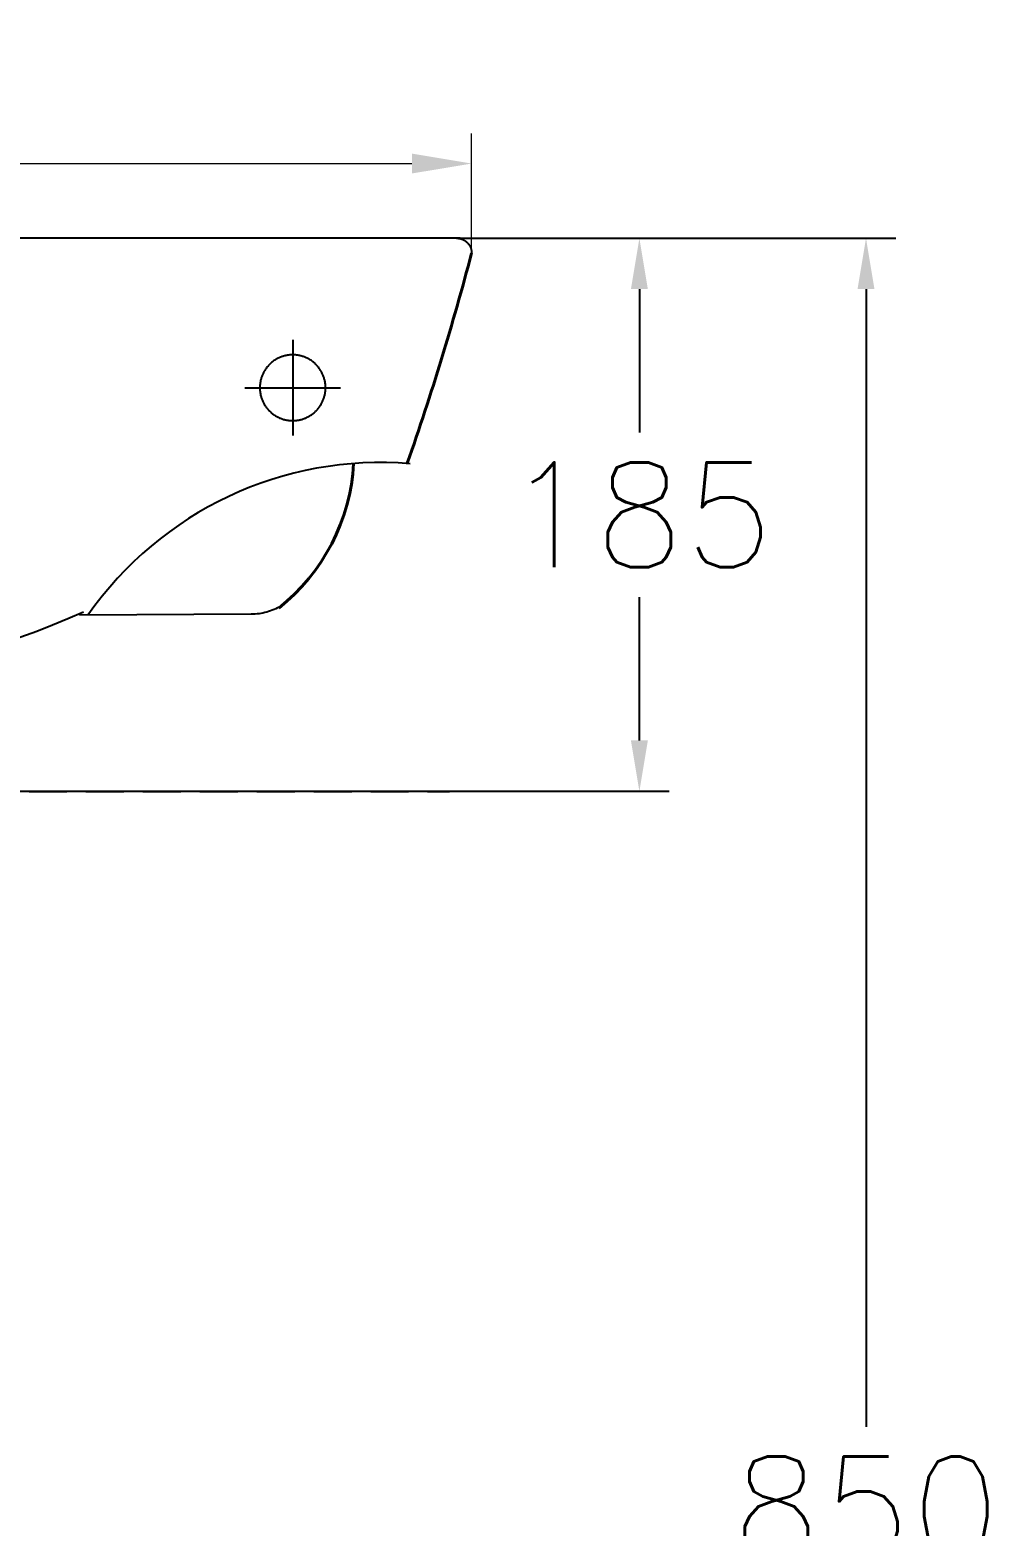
# Model space of a CAD drawing. Extents: x 66329 to 68754, y 58068 to 61499.
# Drawn here: x 67253 to 67573, y 59348 to 59848 of the extents above; entities that cross this region are included whole.
import ezdxf
from ezdxf.lldxf.tags import DXFTag

# ---------------------------------------------------------------- set-up
doc = ezdxf.new("R2010")
doc.units = 0
doc.header["$MEASUREMENT"] = 0
for name, pattern in [('CENTER', [50.8, 31.75, -6.35, 6.35, -6.35]), ('DASHED2', [0.375, 0.25, -0.125]), ('HIDDEN', [9.525, 6.35, -3.175])]:
    doc.linetypes.add(name, pattern=pattern)
doc.layers.get('Defpoints').update_dxf_attribs({"linetype": 'CONTINUOUS'})
for name, color, linetype in [('001', 7, 'CONTINUOUS'), ('3', 3, 'CONTINUOUS'), ('CENTER', 1, 'CONTINUOUS'), ('Dim', 4, 'CONTINUOUS'), ('POINT', 3, 'CONTINUOUS'), ('YA', 7, 'CONTINUOUS')]:
    doc.layers.add(name, color=color, linetype=linetype)
doc.layers.add('AM_3', color=6, linetype='AM_ISO02W050', lineweight=20)
doc.layers.add('OUTLINE', color=11, linetype='CONTINUOUS', lineweight=40)
doc.styles.add('ARIAL', font='arial.ttf')
doc.styles.add('h', font='', dxfattribs={"height": 30})
doc.styles.get("Standard").update_dxf_attribs({"font": 'txt.shx', "bigfont": 'ghs.shx'})
doc.styles.get('h').set_extended_font_data('Haansoft Batang')
tags = doc.linetypes.add('AM_ISO02W050', pattern=[7.5, 6, -1.5]).pattern_tags.tags
tags[6:7] = [DXFTag(74, 4), DXFTag(75, 0), DXFTag(340, '0'), DXFTag(46, 1.0), DXFTag(50, 0.0), DXFTag(44, 0.0), DXFTag(45, 0.0)]
tags[4:5] = [DXFTag(74, 4), DXFTag(75, 0), DXFTag(340, '0'), DXFTag(46, 1.0), DXFTag(50, 0.0), DXFTag(44, 0.0), DXFTag(45, 0.0)]
doc.dimstyles.new('____ ______ 01', dxfattribs={"dimtxt": 35, "dimasz": 17, "dimexe": 10, "dimexo": 5, "dimgap": 0.09, "dimtad": 0, "dimtih": 1, "dimtoh": 1, "dimdec": 0, "dimzin": 0, "dimdsep": 46, "dimtxsty": 'ARIAL', "dimcen": 0.09, "dimadec": 0, "dimazin": 0, "dimtfac": 1, "dimtdec": 4, "dimtofl": 0, "dimtmove": 0, "dimatfit": 3, "dimfxl": 0, "dimtolj": 1, "dimtzin": 0, "dimarcsym": 0})
doc.dimstyles.new('AM_ISO$0', dxfattribs={"dimtxt": 3, "dimasz": 20, "dimexe": 10, "dimexo": 0.5, "dimgap": 10, "dimtad": 1, "dimdec": 0, "dimdsep": 46, "dimtxsty": 'h', "dimcen": -5, "dimclrd": 256, "dimclre": 256, "dimclrt": 256, "dimadec": 0, "dimazin": 2, "dimtp": 0.1, "dimtm": 0.1, "dimtfac": 0.71, "dimtdec": 0, "dimtmove": 0, "dimatfit": 3, "dimfxl": 0, "dimlwd": -1, "dimlwe": -1, "dimarcsym": 0})

# ---------------------------------------------------------------- blocks, each defined once
blk = doc.blocks.new('*D17')
at = {"layer": 'Defpoints', "color": 0}
for p in [(67386.37, 59778.41), (67532.44, 59778.41), (67527.27, 58928.41)]:
    blk.add_point(p, dxfattribs=at)
at = {"layer": 'Dim', "color": 0, "lineweight": -2}
for p, q in [((67396.37, 59778.41), (67542.44, 59778.41)), ((67532.44, 59761.41), (67532.44, 59380.91)), ((67532.44, 58945.41), (67532.44, 59325.91)), ((67537.27, 58928.41), (67542.44, 58928.41))]:
    blk.add_line(p, q, dxfattribs=at)
at = {"layer": 'Dim', "color": 0}
for points in [[(67529.61, 59761.41), (67535.27, 59761.41), (67532.44, 59778.41)], [(67529.61, 58945.41), (67535.27, 58945.41), (67532.44, 58928.41)]]:
    blk.add_solid(points, dxfattribs=at)
at = {"layer": 'Dim', "color": 0, "insert": (67532.44, 59353.41), "char_height": 35, "attachment_point": 5}
blk.add_mtext('\\A1;850', dxfattribs=at)
blk = doc.blocks.new('*D18')
at = {"layer": 'Defpoints', "color": 0}
for p in [(67446.08, 59778.41), (67456.63, 59778.41), (67169.45, 59593.42)]:
    blk.add_point(p, dxfattribs=at)
at = {"layer": 'Dim', "color": 0, "lineweight": -2}
for p, q in [((67456.08, 59778.41), (67466.63, 59778.41)), ((67456.63, 59761.41), (67456.63, 59713.41)), ((67456.63, 59610.42), (67456.63, 59658.41)), ((67179.45, 59593.42), (67466.63, 59593.42))]:
    blk.add_line(p, q, dxfattribs=at)
at = {"layer": 'Dim', "color": 0}
for points in [[(67453.8, 59761.41), (67459.46, 59761.41), (67456.63, 59778.41)], [(67453.8, 59610.42), (67459.46, 59610.42), (67456.63, 59593.42)]]:
    blk.add_solid(points, dxfattribs=at)
at = {"layer": 'Dim', "color": 0, "insert": (67456.63, 59685.91), "char_height": 35, "attachment_point": 5}
blk.add_mtext('\\A1;185', dxfattribs=at)
blk = doc.blocks.new('*D21')
at = {"layer": 'AM_3', "color": 0, "linetype": 'ByBlock'}
for p, q in [((66875.88, 59773.16), (66875.88, 59813.39)), ((67400.51, 59774.06), (67400.51, 59813.39)), ((66895.88, 59803.39), (67380.51, 59803.39))]:
    blk.add_line(p, q, dxfattribs=at)
at = {"layer": 'AM_3', "color": 0}
for points in [[(66895.88, 59806.73), (66895.88, 59800.06), (66875.88, 59803.39)], [(67380.51, 59806.73), (67380.51, 59800.06), (67400.51, 59803.39)]]:
    blk.add_solid(points, dxfattribs=at)
at = {"layer": 'Defpoints', "color": 0}
for p in [(67400.51, 59803.39), (66875.88, 59772.66), (67400.51, 59773.56)]:
    blk.add_point(p, dxfattribs=at)
at = {"layer": 'AM_3', "color": 0, "insert": (67138.2, 59828.39), "char_height": 30, "attachment_point": 5, "style": 'h'}
blk.add_mtext('525', dxfattribs=at)

msp = doc.modelspace()

# ---------------------------------------------------------------- linework, layer by layer
at = {"layer": '001', "color": 7}
for points in [[(67396.65, 59778.41), (66879.65, 59778.41)], [(67395.49, 59778.41), (67395.6, 59778.41), (67395.71, 59778.4), (67395.82, 59778.4), (67395.94, 59778.39), (67396.05, 59778.38), (67396.16, 59778.37), (67396.28, 59778.35), (67396.4, 59778.33), (67396.51, 59778.31), (67396.63, 59778.28), (67396.75, 59778.25), (67396.86, 59778.22), (67396.98, 59778.19), (67397.1, 59778.15), (67397.21, 59778.11), (67397.33, 59778.07), (67397.44, 59778.02), (67397.56, 59777.97), (67397.67, 59777.92), (67397.78, 59777.86), (67397.9, 59777.8), (67398.01, 59777.74), (67398.12, 59777.68), (67398.22, 59777.61), (67398.33, 59777.54), (67398.44, 59777.47), (67398.54, 59777.39), (67398.64, 59777.31), (67398.74, 59777.23), (67398.84, 59777.14), (67398.93, 59777.06), (67399.03, 59776.97), (67399.12, 59776.87), (67399.2, 59776.78), (67399.29, 59776.68), (67399.37, 59776.59), (67399.45, 59776.49), (67399.53, 59776.38), (67399.61, 59776.28), (67399.68, 59776.17), (67399.75, 59776.07), (67399.81, 59775.96), (67399.88, 59775.85), (67399.94, 59775.74), (67400, 59775.62), (67400.05, 59775.51), (67400.1, 59775.4), (67400.15, 59775.28), (67400.19, 59775.17), (67400.24, 59775.05), (67400.27, 59774.94), (67400.31, 59774.82), (67400.34, 59774.7), (67400.37, 59774.59), (67400.4, 59774.47), (67400.42, 59774.35), (67400.44, 59774.24), (67400.46, 59774.12), (67400.48, 59774.01), (67400.49, 59773.9), (67400.5, 59773.78), (67400.51, 59773.67), (67400.51, 59773.56), (67400.51, 59773.45)], [(67336.76, 59655.37), (67336.2, 59655.05), (67335.62, 59654.75), (67335.03, 59654.47), (67334.44, 59654.21), (67333.83, 59653.97), (67333.21, 59653.74), (67332.59, 59653.54), (67331.96, 59653.35), (67331.32, 59653.19), (67330.68, 59653.05), (67330.04, 59652.93), (67329.39, 59652.83), (67328.74, 59652.75), (67328.09, 59652.7), (67327.44, 59652.66), (67326.8, 59652.65)], [(67184.15, 59629.15), (67189.71, 59629.94), (67195.27, 59630.83), (67200.81, 59631.82), (67206.34, 59632.9), (67211.85, 59634.09), (67217.34, 59635.37), (67222.81, 59636.75), (67228.26, 59638.23), (67233.68, 59639.8), (67239.07, 59641.46), (67244.43, 59643.23), (67249.75, 59645.08), (67255.04, 59647.03), (67260.28, 59649.06), (67265.49, 59651.19), (67270.65, 59653.41)], [(67326.8, 59652.65), (67269.38, 59652.35)]]:
    msp.add_lwpolyline(points, dxfattribs=at)
at = {"layer": '3', "color": 7, "linetype": 'HIDDEN', "ltscale": 2}
msp.add_line((67138.15, 59593.4), (67393.15, 59593.4), dxfattribs=at)
at = {"layer": 'CENTER', "color": 0, "linetype": 'CENTER', "ltscale": 40}
for points in [[(67340.65, 59744.41), (67340.65, 59712.41)], [(67324.65, 59728.41), (67356.65, 59728.41)]]:
    msp.add_lwpolyline(points, dxfattribs=at)
at = {"layer": 'OUTLINE', "color": 0}
for centre, radius, start, end in [((66472.19, 60019.16), 960.3, 340.7872, 345.17447), ((67294.78, 59706.73), 66.37, 308.3572, 356.8315)]:
    msp.add_arc(centre, radius, start, end, dxfattribs=at)
at = {"layer": 'POINT', "color": 0, "linetype": 'DASHED2', "ltscale": 20}
msp.add_lwpolyline([(67351.65, 59728.41), (67351.65, 59728.65), (67351.64, 59728.9), (67351.63, 59729.14), (67351.61, 59729.39), (67351.58, 59729.65), (67351.55, 59729.9), (67351.51, 59730.15), (67351.47, 59730.41), (67351.42, 59730.66), (67351.36, 59730.92), (67351.3, 59731.18), (67351.23, 59731.43), (67351.15, 59731.69), (67351.07, 59731.95), (67350.98, 59732.2), (67350.88, 59732.46), (67350.78, 59732.71), (67350.67, 59732.96), (67350.55, 59733.21), (67350.42, 59733.46), (67350.29, 59733.7), (67350.16, 59733.95), (67350.01, 59734.19), (67349.86, 59734.43), (67349.7, 59734.66), (67349.54, 59734.89), (67349.37, 59735.12), (67349.19, 59735.34), (67349.01, 59735.56), (67348.82, 59735.77), (67348.63, 59735.98), (67348.43, 59736.18), (67348.23, 59736.38), (67348.02, 59736.58), (67347.81, 59736.76), (67347.59, 59736.95), (67347.36, 59737.12), (67347.14, 59737.29), (67346.91, 59737.46), (67346.67, 59737.61), (67346.44, 59737.76), (67346.2, 59737.91), (67345.95, 59738.05), (67345.71, 59738.18), (67345.46, 59738.3), (67345.21, 59738.42), (67344.96, 59738.53), (67344.7, 59738.63), (67344.45, 59738.73), (67344.19, 59738.82), (67343.94, 59738.9), (67343.68, 59738.98), (67343.42, 59739.05), (67343.17, 59739.12), (67342.91, 59739.17), (67342.66, 59739.22), (67342.4, 59739.27), (67342.15, 59739.3), (67341.89, 59739.34), (67341.64, 59739.36), (67341.39, 59739.38), (67341.14, 59739.4), (67340.9, 59739.4), (67340.65, 59739.41), (67340.41, 59739.4), (67340.16, 59739.4), (67339.92, 59739.38), (67339.67, 59739.36), (67339.41, 59739.34), (67339.16, 59739.3), (67338.91, 59739.27), (67338.65, 59739.22), (67338.4, 59739.17), (67338.14, 59739.12), (67337.88, 59739.05), (67337.63, 59738.98), (67337.37, 59738.9), (67337.11, 59738.82), (67336.86, 59738.73), (67336.6, 59738.63), (67336.35, 59738.53), (67336.1, 59738.42), (67335.85, 59738.3), (67335.6, 59738.18), (67335.36, 59738.05), (67335.11, 59737.91), (67334.87, 59737.76), (67334.63, 59737.61), (67334.4, 59737.46), (67334.17, 59737.29), (67333.94, 59737.12), (67333.72, 59736.95), (67333.5, 59736.76), (67333.29, 59736.58), (67333.08, 59736.38), (67332.88, 59736.18), (67332.68, 59735.98), (67332.48, 59735.77), (67332.3, 59735.56), (67332.11, 59735.34), (67331.94, 59735.12), (67331.77, 59734.89), (67331.6, 59734.66), (67331.45, 59734.43), (67331.3, 59734.19), (67331.15, 59733.95), (67331.01, 59733.7), (67330.88, 59733.46), (67330.76, 59733.21), (67330.64, 59732.96), (67330.53, 59732.71), (67330.43, 59732.46), (67330.33, 59732.2), (67330.24, 59731.95), (67330.16, 59731.69), (67330.08, 59731.43), (67330.01, 59731.18), (67329.94, 59730.92), (67329.89, 59730.66), (67329.84, 59730.41), (67329.79, 59730.15), (67329.76, 59729.9), (67329.72, 59729.65), (67329.7, 59729.39), (67329.68, 59729.14), (67329.66, 59728.9), (67329.66, 59728.65), (67329.65, 59728.41), (67329.66, 59728.16), (67329.66, 59727.92), (67329.68, 59727.67), (67329.7, 59727.42), (67329.72, 59727.17), (67329.76, 59726.91), (67329.79, 59726.66), (67329.84, 59726.4), (67329.89, 59726.15), (67329.94, 59725.89), (67330.01, 59725.64), (67330.08, 59725.38), (67330.16, 59725.12), (67330.24, 59724.87), (67330.33, 59724.61), (67330.43, 59724.36), (67330.53, 59724.1), (67330.64, 59723.85), (67330.76, 59723.6), (67330.88, 59723.35), (67331.01, 59723.11), (67331.15, 59722.86), (67331.3, 59722.62), (67331.45, 59722.39), (67331.6, 59722.15), (67331.77, 59721.92), (67331.94, 59721.7), (67332.11, 59721.47), (67332.3, 59721.25), (67332.48, 59721.04), (67332.68, 59720.83), (67332.88, 59720.63), (67333.08, 59720.43), (67333.29, 59720.24), (67333.5, 59720.05), (67333.72, 59719.87), (67333.94, 59719.69), (67334.17, 59719.52), (67334.4, 59719.36), (67334.63, 59719.2), (67334.87, 59719.05), (67335.11, 59718.9), (67335.36, 59718.77), (67335.6, 59718.64), (67335.85, 59718.51), (67336.1, 59718.39), (67336.35, 59718.28), (67336.6, 59718.18), (67336.86, 59718.08), (67337.11, 59717.99), (67337.37, 59717.91), (67337.63, 59717.83), (67337.88, 59717.76), (67338.14, 59717.7), (67338.4, 59717.64), (67338.65, 59717.59), (67338.91, 59717.55), (67339.16, 59717.51), (67339.41, 59717.48), (67339.67, 59717.45), (67339.92, 59717.43), (67340.16, 59717.42), (67340.41, 59717.41), (67340.65, 59717.41), (67340.9, 59717.41), (67341.14, 59717.42), (67341.39, 59717.43), (67341.64, 59717.45), (67341.89, 59717.48), (67342.15, 59717.51), (67342.4, 59717.55), (67342.66, 59717.59), (67342.91, 59717.64), (67343.17, 59717.7), (67343.42, 59717.76), (67343.68, 59717.83), (67343.94, 59717.91), (67344.19, 59717.99), (67344.45, 59718.08), (67344.7, 59718.18), (67344.96, 59718.28), (67345.21, 59718.39), (67345.46, 59718.51), (67345.71, 59718.64), (67345.95, 59718.77), (67346.2, 59718.9), (67346.44, 59719.05), (67346.67, 59719.2), (67346.91, 59719.36), (67347.14, 59719.52), (67347.36, 59719.69), (67347.59, 59719.87), (67347.81, 59720.05), (67348.02, 59720.24), (67348.23, 59720.43), (67348.43, 59720.63), (67348.63, 59720.83), (67348.82, 59721.04), (67349.01, 59721.25), (67349.19, 59721.47), (67349.37, 59721.7), (67349.54, 59721.92), (67349.7, 59722.15), (67349.86, 59722.39), (67350.01, 59722.62), (67350.16, 59722.86), (67350.29, 59723.11), (67350.42, 59723.35), (67350.55, 59723.6), (67350.67, 59723.85), (67350.78, 59724.1), (67350.88, 59724.36), (67350.98, 59724.61), (67351.07, 59724.87), (67351.15, 59725.12), (67351.23, 59725.38), (67351.3, 59725.64), (67351.36, 59725.89), (67351.42, 59726.15), (67351.47, 59726.4), (67351.51, 59726.66), (67351.55, 59726.91), (67351.58, 59727.17), (67351.61, 59727.42), (67351.63, 59727.67), (67351.64, 59727.92), (67351.65, 59728.16), (67351.65, 59728.41)], dxfattribs=at)
at = {"layer": 'YA', "color": 0}
msp.add_arc((67370.08, 59583.96), 119.44, 85.2649, 145.0638, dxfattribs=at)

# ---------------------------------------------------------------- dimensions: what is measured, and where the dimension line sits
at = {"layer": 'AM_3', "color": 0}
dim = msp.add_linear_dim(base=(67400.51, 59803.39), p1=(66875.88, 59772.66), p2=(67400.51, 59773.56), dimstyle='AM_ISO$0', override={"dimclrd": 0, "dimclre": 0, "dimclrt": 0}, dxfattribs=at)
dim.commit()
dim.dimension.update_dxf_attribs({"geometry": '*D21', "text_midpoint": (67138.2, 59828.39)})
at = {"layer": 'Dim', "color": 0}
for base, p1, p2, picture, middle in [((67456.63, 59778.41), (67169.45, 59593.42), (67446.08, 59778.41), '*D18', (67456.63, 59685.91)), ((67532.44, 59778.41), (67527.27, 58928.41), (67386.37, 59778.41), '*D17', (67532.44, 59353.41))]:
    dim = msp.add_linear_dim(base=base, p1=p1, p2=p2, angle=270, dimstyle='____ ______ 01', override={"dimtxt": 35, "dimasz": 17, "dimexe": 10, "dimexo": 10, "dimgap": 10, "dimtad": 0, "dimtih": 1, "dimtoh": 0, "dimtxsty": 'Standard'}, dxfattribs=at)
    dim.commit()
    dim.dimension.update_dxf_attribs({"geometry": picture, "text_midpoint": middle})

doc.saveas('drawing.dxf')
